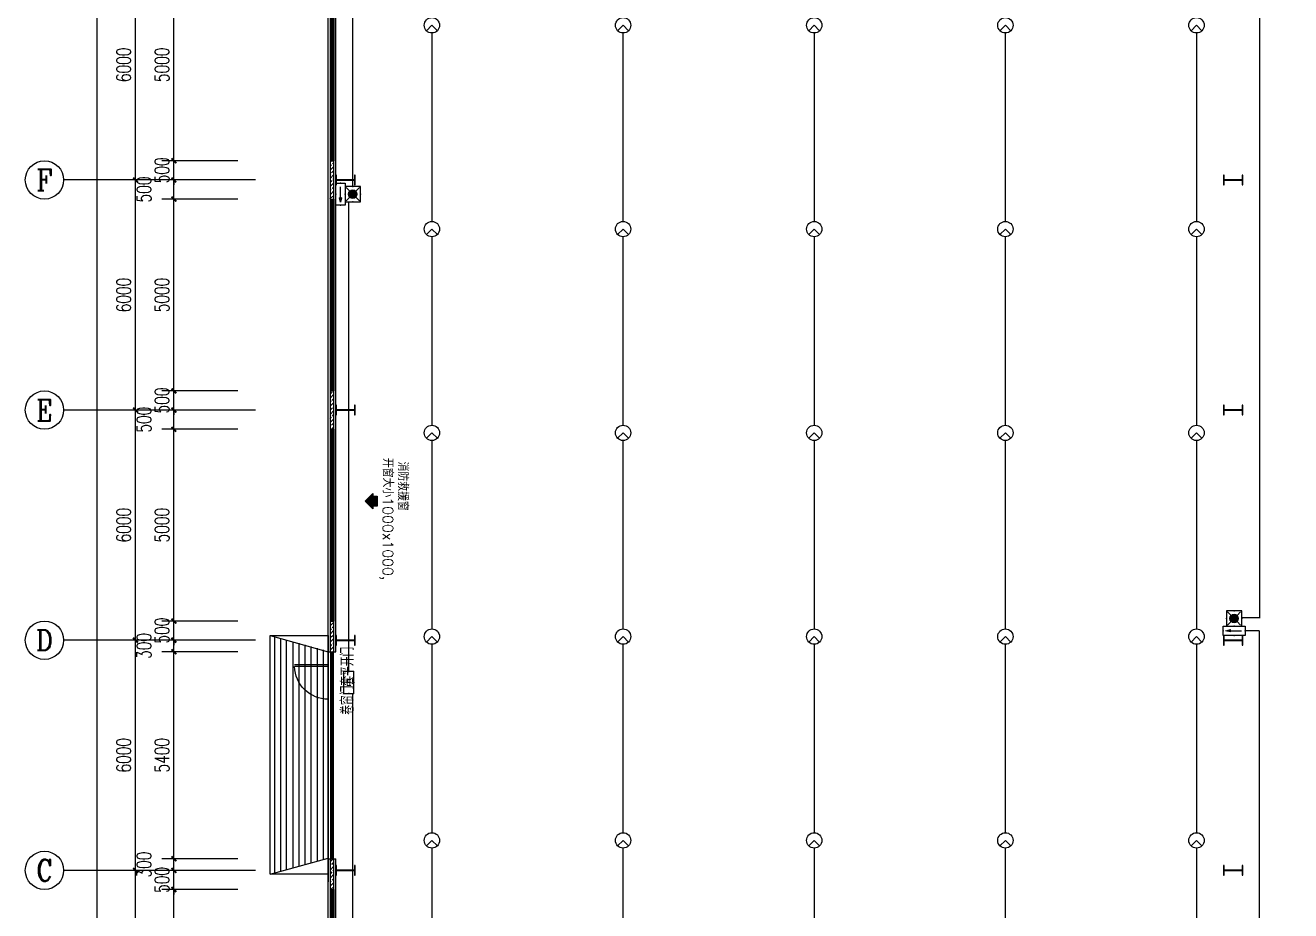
# Model space of a CAD drawing. Extents: x 7651907 to 8255021, y -2490714 to -1144618.
# Drawn here: x 7847983 to 7880983, y -1530222 to -1507140 of the extents above; entities that cross this region are included whole.
import ezdxf
from ezdxf.enums import TextEntityAlignment as Align

# ---------------------------------------------------------------- set-up
doc = ezdxf.new("R2010")
doc.units = 0
doc.header["$LTSCALE"] = 1000
doc.linetypes.add('DASH', pattern=[0.35, 0.25, -0.1])
doc.layers.get('0').update_dxf_attribs({"linetype": 'CONTINUOUS'})
doc.layers.get('Defpoints').update_dxf_attribs({"linetype": 'CONTINUOUS'})
for name, color, linetype in [('001-墙体', 30, 'CONTINUOUS'), ('AXIS', 3, 'CONTINUOUS'), ('AXIS_TEXT', 7, 'CONTINUOUS'), ('EQUIP-照明', 3, 'CONTINUOUS'), ('M_Prof', 2, 'CONTINUOUS'), ('PUB_HATCH', 8, 'CONTINUOUS'), ('PUB_TEXT', 7, 'CONTINUOUS'), ('STAIR', 2, 'CONTINUOUS'), ('WINDOW', 4, 'CONTINUOUS'), ('WINDOW_TEXT', 7, 'CONTINUOUS'), ('WIRE-应急', 5, 'DASH'), ('WIRE-照明', 1, 'CONTINUOUS'), ('墙线', 2, 'CONTINUOUS')]:
    doc.layers.add(name, color=color, linetype=linetype)
doc.styles.add('_TCH_AXIS', font='COMPLEX', dxfattribs={"bigfont": 'GBCBIG'})
doc.styles.add('_TCH_DIM_T3', font='SIMPLEX', dxfattribs={"width": 0.705882, "bigfont": 'GBCBIG'})
doc.styles.add('_TCH_LABEL', font='COMPLEX', dxfattribs={"bigfont": 'GBCBIG'})
doc.styles.add('_TCH_WINDOW', font='SIMPLEX', dxfattribs={"height": 3.5, "bigfont": 'GBCBIG'})
doc.styles.add('_TEL_DIM', font='SIMPLEX', dxfattribs={"width": 0.8, "height": 3.5, "bigfont": 'HZTXT'})
doc.styles.add('COMPLEX', font='COMPLEX')
doc.styles.get("Standard").update_dxf_attribs({"font": 'txt.shx', "width": 0.7, "bigfont": 'TSSDCHN.shx'})
doc.dimstyles.new('_TCH_ARCH&&125', dxfattribs={"dimtxt": 371.875, "dimasz": 125, "dimexe": 312.5, "dimexo": 375, "dimgap": 125, "dimtad": 1, "dimdec": 0, "dimzin": 0, "dimdsep": 46, "dimtxsty": '_TCH_DIM_T3', "dimblk": 'ARCHTICK', "dimcen": 0.09, "dimclrt": 7, "dimazin": 2, "dimtfac": 1, "dimtdec": 0, "dimtix": 1, "dimtmove": 2, "dimatfit": 3, "dimfxl": 0, "dimtolj": 1, "dimtzin": 0, "dimarcsym": 0})
pattern_1 = [(45, (0, 53.85), (-106.06606, 106.06606), []), (45, (52.16, 0), (-106.06606, 106.06606), [59.21055, -33.8346])]

# ---------------------------------------------------------------- blocks, each defined once
blk = doc.blocks.new('sgdgsgsg')
at = {"layer": 'M_Prof'}
for points in [[(7988146, -951026), (7988146, -951276), (7988158, -951276), (7988158, -951154), (7988634, -951154), (7988634, -951276), (7988646, -951276), (7988646, -951026), (7988634, -951026), (7988634, -951148), (7988158, -951148), (7988158, -951026)], [(8011296, -951026), (8011296, -951276), (8011308, -951276), (8011308, -951154), (8011784, -951154), (8011784, -951276), (8011796, -951276), (8011796, -951026), (8011784, -951026), (8011784, -951148), (8011308, -951148), (8011308, -951026)], [(7988146, -957026), (7988146, -957276), (7988158, -957276), (7988158, -957154), (7988634, -957154), (7988634, -957276), (7988646, -957276), (7988646, -957026), (7988634, -957026), (7988634, -957148), (7988158, -957148), (7988158, -957026)], [(8011296, -957026), (8011296, -957276), (8011308, -957276), (8011308, -957154), (8011784, -957154), (8011784, -957276), (8011796, -957276), (8011796, -957026), (8011784, -957026), (8011784, -957148), (8011308, -957148), (8011308, -957026)], [(7988146, -963026), (7988146, -963276), (7988158, -963276), (7988158, -963154), (7988634, -963154), (7988634, -963276), (7988646, -963276), (7988646, -963026), (7988634, -963026), (7988634, -963148), (7988158, -963148), (7988158, -963026)], [(8011296, -963026), (8011296, -963276), (8011308, -963276), (8011308, -963154), (8011784, -963154), (8011784, -963276), (8011796, -963276), (8011796, -963026), (8011784, -963026), (8011784, -963148), (8011308, -963148), (8011308, -963026)], [(7988146, -969026), (7988146, -969276), (7988158, -969276), (7988158, -969154), (7988634, -969154), (7988634, -969276), (7988646, -969276), (7988646, -969026), (7988634, -969026), (7988634, -969148), (7988158, -969148), (7988158, -969026)], [(8011296, -969026), (8011296, -969276), (8011308, -969276), (8011308, -969154), (8011784, -969154), (8011784, -969276), (8011796, -969276), (8011796, -969026), (8011784, -969026), (8011784, -969148), (8011308, -969148), (8011308, -969026)]]:
    blk.add_lwpolyline(points, close=True, dxfattribs=at)
blk = doc.blocks.new('5181895')
h = blk.add_hatch(color=13)
h.dxf.hatch_style = 1
h.paths.add_polyline_path([(-1101987, -147875), (-1102144, -148033), (-1102087, -148033), (-1102087, -148123), (-1101887, -148123), (-1101887, -148033), (-1101829, -148033)])
at = {"color": 13}
blk.add_lwpolyline([(-1101987, -147875), (-1102144, -148033), (-1102087, -148033), (-1102087, -148123), (-1101887, -148123), (-1101887, -148033), (-1101829, -148033), (-1101987, -147875)], close=True, dxfattribs=at)
blk = doc.blocks.new('_AXISO')
blk.add_circle((0, 0), 0.5)
at = {"layer": 'AXIS_TEXT', "style": 'COMPLEX', "width": 1.041667}
blk.add_attdef('A', text='', height=0.56, dxfattribs=at).set_placement((-0.25, -0.28), (0.25, -0.28), align=Align.FIT)
blk = doc.blocks.new('_ArchTick')
at = {"color": 0, "linetype": 'ByBlock', "const_width": 0.4}
blk.add_lwpolyline([(-0.5, -0.5), (0.5, 0.5)], dxfattribs=at)
blk = doc.blocks.new('*D110')
at = {"layer": 'AXIS', "color": 0, "lineweight": -2}
for p, q in [((5625, 93200), (1562, 93200)), ((1875, 8000), (1875, 93200)), ((5625, 8000), (1562, 8000))]:
    blk.add_line(p, q, dxfattribs=at)
at = {"layer": 'Defpoints', "color": 0}
for p in [(1875, 93200), (6000, 93200), (6000, 8000)]:
    blk.add_point(p, dxfattribs=at)
at = {"layer": 'AXIS', "color": 0, "lineweight": -2, "xscale": 125, "yscale": 125, "zscale": 125}
for p, rotation in [((1875, 93200), 90), ((1875, 8000), 270)]:
    blk.add_blockref('_ArchTick', p, dxfattribs=dict(at, rotation=rotation))
at = {"layer": 'AXIS', "color": 7, "insert": (1564, 50600), "char_height": 371.9, "attachment_point": 5, "rotation": 90, "style": '_TCH_DIM_T3'}
blk.add_mtext('\\A1;85200', dxfattribs=at)
blk = doc.blocks.new('*D112')
at = {"layer": 'AXIS', "color": 0, "lineweight": -2}
for p, q in [((5625, 20600), (2562, 20600)), ((2875, 14600), (2875, 20600)), ((5625, 14600), (2562, 14600))]:
    blk.add_line(p, q, dxfattribs=at)
at = {"layer": 'Defpoints', "color": 0}
for p in [(2875, 20600), (6000, 20600), (6000, 14600)]:
    blk.add_point(p, dxfattribs=at)
at = {"layer": 'AXIS', "color": 0, "lineweight": -2, "xscale": 125, "yscale": 125, "zscale": 125}
for p, rotation in [((2875, 20600), 90), ((2875, 14600), 270)]:
    blk.add_blockref('_ArchTick', p, dxfattribs=dict(at, rotation=rotation))
at = {"layer": 'AXIS', "color": 7, "insert": (2564, 17600), "char_height": 371.9, "attachment_point": 5, "rotation": 90, "style": '_TCH_DIM_T3'}
blk.add_mtext('\\A1;6000', dxfattribs=at)
blk = doc.blocks.new('*D113')
at = {"layer": 'AXIS', "color": 0, "lineweight": -2}
for p, q in [((5625, 26600), (2562, 26600)), ((2875, 20600), (2875, 26600)), ((5625, 20600), (2562, 20600))]:
    blk.add_line(p, q, dxfattribs=at)
at = {"layer": 'Defpoints', "color": 0}
for p in [(2875, 26600), (6000, 26600), (6000, 20600)]:
    blk.add_point(p, dxfattribs=at)
at = {"layer": 'AXIS', "color": 0, "lineweight": -2, "xscale": 125, "yscale": 125, "zscale": 125}
for p, rotation in [((2875, 26600), 90), ((2875, 20600), 270)]:
    blk.add_blockref('_ArchTick', p, dxfattribs=dict(at, rotation=rotation))
at = {"layer": 'AXIS', "color": 7, "insert": (2564, 23600), "char_height": 371.9, "attachment_point": 5, "rotation": 90, "style": '_TCH_DIM_T3'}
blk.add_mtext('\\A1;6000', dxfattribs=at)
blk = doc.blocks.new('*D114')
at = {"layer": 'AXIS', "color": 0, "lineweight": -2}
for p, q in [((5625, 32600), (2562, 32600)), ((2875, 26600), (2875, 32600)), ((5625, 26600), (2562, 26600))]:
    blk.add_line(p, q, dxfattribs=at)
at = {"layer": 'Defpoints', "color": 0}
for p in [(2875, 32600), (6000, 32600), (6000, 26600)]:
    blk.add_point(p, dxfattribs=at)
at = {"layer": 'AXIS', "color": 0, "lineweight": -2, "xscale": 125, "yscale": 125, "zscale": 125}
for p, rotation in [((2875, 32600), 90), ((2875, 26600), 270)]:
    blk.add_blockref('_ArchTick', p, dxfattribs=dict(at, rotation=rotation))
at = {"layer": 'AXIS', "color": 7, "insert": (2564, 29600), "char_height": 371.9, "attachment_point": 5, "rotation": 90, "style": '_TCH_DIM_T3'}
blk.add_mtext('\\A1;6000', dxfattribs=at)
blk = doc.blocks.new('*D115')
at = {"layer": 'AXIS', "color": 0, "lineweight": -2}
for p, q in [((5625, 38600), (2562, 38600)), ((2875, 32600), (2875, 38600)), ((5625, 32600), (2562, 32600))]:
    blk.add_line(p, q, dxfattribs=at)
at = {"layer": 'Defpoints', "color": 0}
for p in [(2875, 38600), (6000, 38600), (6000, 32600)]:
    blk.add_point(p, dxfattribs=at)
at = {"layer": 'AXIS', "color": 0, "lineweight": -2, "xscale": 125, "yscale": 125, "zscale": 125}
for p, rotation in [((2875, 38600), 90), ((2875, 32600), 270)]:
    blk.add_blockref('_ArchTick', p, dxfattribs=dict(at, rotation=rotation))
at = {"layer": 'AXIS', "color": 7, "insert": (2564, 35600), "char_height": 371.9, "attachment_point": 5, "rotation": 90, "style": '_TCH_DIM_T3'}
blk.add_mtext('\\A1;6000', dxfattribs=at)
blk = doc.blocks.new('*D116')
at = {"layer": 'AXIS', "color": 0, "lineweight": -2}
for p, q in [((5625, 44600), (2562, 44600)), ((2875, 38600), (2875, 44600)), ((5625, 38600), (2562, 38600))]:
    blk.add_line(p, q, dxfattribs=at)
at = {"layer": 'Defpoints', "color": 0}
for p in [(2875, 44600), (6000, 44600), (6000, 38600)]:
    blk.add_point(p, dxfattribs=at)
at = {"layer": 'AXIS', "color": 0, "lineweight": -2, "xscale": 125, "yscale": 125, "zscale": 125}
for p, rotation in [((2875, 44600), 90), ((2875, 38600), 270)]:
    blk.add_blockref('_ArchTick', p, dxfattribs=dict(at, rotation=rotation))
at = {"layer": 'AXIS', "color": 7, "insert": (2564, 41600), "char_height": 371.9, "attachment_point": 5, "rotation": 90, "style": '_TCH_DIM_T3'}
blk.add_mtext('\\A1;6000', dxfattribs=at)
blk = doc.blocks.new('$DorLib2D$00000213')
at = {"color": 0, "linetype": 'DASH', "const_width": 0.02}
blk.add_lwpolyline([(0.5, 0), (-0.5, 0)], dxfattribs=at)
blk = doc.blocks.new('$TCHSYS$WIN2D')
for p, q in [((-0.5, 0.5), (0.5, 0.5)), ((-0.5, 0.5), (-0.5, -0.5)), ((0.5, 0.5), (0.5, -0.5)), ((0.5, 0.1667), (-0.5, 0.1667)), ((0.5, -0.1667), (-0.5, -0.1667)), ((-0.5, -0.5), (0.5, -0.5))]:
    blk.add_line(p, q)
blk = doc.blocks.new('*D221')
at = {"layer": 'AXIS', "color": 0, "lineweight": -2}
for p, q in [((5539, 44100), (3562, 44100)), ((3875, 39100), (3875, 44100)), ((5539, 39100), (3562, 39100))]:
    blk.add_line(p, q, dxfattribs=at)
at = {"layer": 'Defpoints', "color": 0}
for p in [(3875, 44100), (5914, 44100), (5914, 39100)]:
    blk.add_point(p, dxfattribs=at)
at = {"layer": 'AXIS', "color": 0, "lineweight": -2, "xscale": 125, "yscale": 125, "zscale": 125}
for p, rotation in [((3875, 44100), 90), ((3875, 39100), 270)]:
    blk.add_blockref('_ArchTick', p, dxfattribs=dict(at, rotation=rotation))
at = {"layer": 'AXIS', "color": 7, "insert": (3564, 41600), "char_height": 371.9, "attachment_point": 5, "rotation": 90, "style": '_TCH_DIM_T3'}
blk.add_mtext('\\A1;5000', dxfattribs=at)
blk = doc.blocks.new('*D222')
at = {"layer": 'AXIS', "color": 0, "lineweight": -2}
for p, q in [((5539, 39100), (3562, 39100)), ((3875, 39100), (3875, 39225)), ((3875, 38600), (3875, 39100)), ((5539, 38600), (3562, 38600)), ((3875, 38600), (3875, 38475))]:
    blk.add_line(p, q, dxfattribs=at)
at = {"layer": 'Defpoints', "color": 0}
for p in [(3875, 39100), (5914, 39100), (5914, 38600)]:
    blk.add_point(p, dxfattribs=at)
at = {"layer": 'AXIS', "color": 0, "lineweight": -2, "xscale": 125, "yscale": 125, "zscale": 125}
for p, rotation in [((3875, 39100), 270), ((3875, 38600), 90)]:
    blk.add_blockref('_ArchTick', p, dxfattribs=dict(at, rotation=rotation))
at = {"layer": 'AXIS', "color": 7, "insert": (3564, 38850), "char_height": 371.9, "attachment_point": 5, "rotation": 90, "style": '_TCH_DIM_T3'}
blk.add_mtext('\\A1;500', dxfattribs=at)
blk = doc.blocks.new('*D223')
at = {"layer": 'AXIS', "color": 0, "lineweight": -2}
for p, q in [((5539, 38600), (3562, 38600)), ((3875, 38100), (3875, 38600)), ((5539, 38100), (3562, 38100))]:
    blk.add_line(p, q, dxfattribs=at)
at = {"layer": 'Defpoints', "color": 0}
for p in [(3875, 38600), (5914, 38600), (5914, 38100)]:
    blk.add_point(p, dxfattribs=at)
at = {"layer": 'AXIS', "color": 0, "lineweight": -2, "xscale": 125, "yscale": 125, "zscale": 125}
for p, rotation in [((3875, 38600), 90), ((3875, 38100), 270)]:
    blk.add_blockref('_ArchTick', p, dxfattribs=dict(at, rotation=rotation))
at = {"layer": 'AXIS', "color": 7, "insert": (3094, 38350), "char_height": 371.9, "attachment_point": 5, "rotation": 90, "style": '_TCH_DIM_T3'}
blk.add_mtext('\\A1;500', dxfattribs=at)
blk = doc.blocks.new('*D224')
at = {"layer": 'AXIS', "color": 0, "lineweight": -2}
for p, q in [((5539, 38100), (3562, 38100)), ((3875, 33100), (3875, 38100)), ((5539, 33100), (3562, 33100))]:
    blk.add_line(p, q, dxfattribs=at)
at = {"layer": 'Defpoints', "color": 0}
for p in [(3875, 38100), (5914, 38100), (5914, 33100)]:
    blk.add_point(p, dxfattribs=at)
at = {"layer": 'AXIS', "color": 0, "lineweight": -2, "xscale": 125, "yscale": 125, "zscale": 125}
for p, rotation in [((3875, 38100), 90), ((3875, 33100), 270)]:
    blk.add_blockref('_ArchTick', p, dxfattribs=dict(at, rotation=rotation))
at = {"layer": 'AXIS', "color": 7, "insert": (3564, 35600), "char_height": 371.9, "attachment_point": 5, "rotation": 90, "style": '_TCH_DIM_T3'}
blk.add_mtext('\\A1;5000', dxfattribs=at)
blk = doc.blocks.new('*D225')
at = {"layer": 'AXIS', "color": 0, "lineweight": -2}
for p, q in [((5539, 33100), (3562, 33100)), ((3875, 33100), (3875, 33225)), ((3875, 32600), (3875, 33100)), ((5539, 32600), (3562, 32600)), ((3875, 32600), (3875, 32475))]:
    blk.add_line(p, q, dxfattribs=at)
at = {"layer": 'Defpoints', "color": 0}
for p in [(3875, 33100), (5914, 33100), (5914, 32600)]:
    blk.add_point(p, dxfattribs=at)
at = {"layer": 'AXIS', "color": 0, "lineweight": -2, "xscale": 125, "yscale": 125, "zscale": 125}
for p, rotation in [((3875, 33100), 270), ((3875, 32600), 90)]:
    blk.add_blockref('_ArchTick', p, dxfattribs=dict(at, rotation=rotation))
at = {"layer": 'AXIS', "color": 7, "insert": (3564, 32850), "char_height": 371.9, "attachment_point": 5, "rotation": 90, "style": '_TCH_DIM_T3'}
blk.add_mtext('\\A1;500', dxfattribs=at)
blk = doc.blocks.new('*D226')
at = {"layer": 'AXIS', "color": 0, "lineweight": -2}
for p, q in [((5539, 32600), (3562, 32600)), ((3875, 32100), (3875, 32600)), ((5539, 32100), (3562, 32100))]:
    blk.add_line(p, q, dxfattribs=at)
at = {"layer": 'Defpoints', "color": 0}
for p in [(3875, 32600), (5914, 32600), (5914, 32100)]:
    blk.add_point(p, dxfattribs=at)
at = {"layer": 'AXIS', "color": 0, "lineweight": -2, "xscale": 125, "yscale": 125, "zscale": 125}
for p, rotation in [((3875, 32600), 90), ((3875, 32100), 270)]:
    blk.add_blockref('_ArchTick', p, dxfattribs=dict(at, rotation=rotation))
at = {"layer": 'AXIS', "color": 7, "insert": (3094, 32350), "char_height": 371.9, "attachment_point": 5, "rotation": 90, "style": '_TCH_DIM_T3'}
blk.add_mtext('\\A1;500', dxfattribs=at)
blk = doc.blocks.new('*D227')
at = {"layer": 'AXIS', "color": 0, "lineweight": -2}
for p, q in [((5539, 32100), (3562, 32100)), ((3875, 27100), (3875, 32100)), ((5539, 27100), (3562, 27100))]:
    blk.add_line(p, q, dxfattribs=at)
at = {"layer": 'Defpoints', "color": 0}
for p in [(3875, 32100), (5914, 32100), (5914, 27100)]:
    blk.add_point(p, dxfattribs=at)
at = {"layer": 'AXIS', "color": 0, "lineweight": -2, "xscale": 125, "yscale": 125, "zscale": 125}
for p, rotation in [((3875, 32100), 90), ((3875, 27100), 270)]:
    blk.add_blockref('_ArchTick', p, dxfattribs=dict(at, rotation=rotation))
at = {"layer": 'AXIS', "color": 7, "insert": (3564, 29600), "char_height": 371.9, "attachment_point": 5, "rotation": 90, "style": '_TCH_DIM_T3'}
blk.add_mtext('\\A1;5000', dxfattribs=at)
blk = doc.blocks.new('*D228')
at = {"layer": 'AXIS', "color": 0, "lineweight": -2}
for p, q in [((5539, 27100), (3562, 27100)), ((3875, 27100), (3875, 27225)), ((3875, 26600), (3875, 27100)), ((5539, 26600), (3562, 26600)), ((3875, 26600), (3875, 26475))]:
    blk.add_line(p, q, dxfattribs=at)
at = {"layer": 'Defpoints', "color": 0}
for p in [(3875, 27100), (5914, 27100), (5914, 26600)]:
    blk.add_point(p, dxfattribs=at)
at = {"layer": 'AXIS', "color": 0, "lineweight": -2, "xscale": 125, "yscale": 125, "zscale": 125}
for p, rotation in [((3875, 27100), 270), ((3875, 26600), 90)]:
    blk.add_blockref('_ArchTick', p, dxfattribs=dict(at, rotation=rotation))
at = {"layer": 'AXIS', "color": 7, "insert": (3564, 26850), "char_height": 371.9, "attachment_point": 5, "rotation": 90, "style": '_TCH_DIM_T3'}
blk.add_mtext('\\A1;500', dxfattribs=at)
blk = doc.blocks.new('*D229')
at = {"layer": 'AXIS', "color": 0, "lineweight": -2}
for p, q in [((5539, 26600), (3562, 26600)), ((3875, 26300), (3875, 26600)), ((5539, 26300), (3562, 26300))]:
    blk.add_line(p, q, dxfattribs=at)
at = {"layer": 'Defpoints', "color": 0}
for p in [(3875, 26600), (5914, 26600), (5914, 26300)]:
    blk.add_point(p, dxfattribs=at)
at = {"layer": 'AXIS', "color": 0, "lineweight": -2, "xscale": 125, "yscale": 125, "zscale": 125}
for p, rotation in [((3875, 26600), 90), ((3875, 26300), 270)]:
    blk.add_blockref('_ArchTick', p, dxfattribs=dict(at, rotation=rotation))
at = {"layer": 'AXIS', "color": 7, "insert": (3094, 26450), "char_height": 371.9, "attachment_point": 5, "rotation": 90, "style": '_TCH_DIM_T3'}
blk.add_mtext('\\A1;300', dxfattribs=at)
blk = doc.blocks.new('*D230')
at = {"layer": 'AXIS', "color": 0, "lineweight": -2}
for p, q in [((5539, 26300), (3562, 26300)), ((3875, 20900), (3875, 26300)), ((5539, 20900), (3562, 20900))]:
    blk.add_line(p, q, dxfattribs=at)
at = {"layer": 'Defpoints', "color": 0}
for p in [(3875, 26300), (5914, 26300), (5914, 20900)]:
    blk.add_point(p, dxfattribs=at)
at = {"layer": 'AXIS', "color": 0, "lineweight": -2, "xscale": 125, "yscale": 125, "zscale": 125}
for p, rotation in [((3875, 26300), 90), ((3875, 20900), 270)]:
    blk.add_blockref('_ArchTick', p, dxfattribs=dict(at, rotation=rotation))
at = {"layer": 'AXIS', "color": 7, "insert": (3564, 23600), "char_height": 371.9, "attachment_point": 5, "rotation": 90, "style": '_TCH_DIM_T3'}
blk.add_mtext('\\A1;5400', dxfattribs=at)
blk = doc.blocks.new('*D231')
at = {"layer": 'AXIS', "color": 0, "lineweight": -2}
for p, q in [((5539, 20900), (3562, 20900)), ((3875, 20600), (3875, 20900)), ((5539, 20600), (3562, 20600))]:
    blk.add_line(p, q, dxfattribs=at)
at = {"layer": 'Defpoints', "color": 0}
for p in [(3875, 20900), (5914, 20900), (5914, 20600)]:
    blk.add_point(p, dxfattribs=at)
at = {"layer": 'AXIS', "color": 0, "lineweight": -2, "xscale": 125, "yscale": 125, "zscale": 125}
for p, rotation in [((3875, 20900), 90), ((3875, 20600), 270)]:
    blk.add_blockref('_ArchTick', p, dxfattribs=dict(at, rotation=rotation))
at = {"layer": 'AXIS', "color": 7, "insert": (3094, 20750), "char_height": 371.9, "attachment_point": 5, "rotation": 90, "style": '_TCH_DIM_T3'}
blk.add_mtext('\\A1;300', dxfattribs=at)
blk = doc.blocks.new('*D232')
at = {"layer": 'AXIS', "color": 0, "lineweight": -2}
for p, q in [((5539, 20600), (3562, 20600)), ((3875, 20600), (3875, 20725)), ((3875, 20100), (3875, 20600)), ((5539, 20100), (3562, 20100)), ((3875, 20100), (3875, 19975))]:
    blk.add_line(p, q, dxfattribs=at)
at = {"layer": 'Defpoints', "color": 0}
for p in [(3875, 20600), (5914, 20600), (5914, 20100)]:
    blk.add_point(p, dxfattribs=at)
at = {"layer": 'AXIS', "color": 0, "lineweight": -2, "xscale": 125, "yscale": 125, "zscale": 125}
for p, rotation in [((3875, 20600), 270), ((3875, 20100), 90)]:
    blk.add_blockref('_ArchTick', p, dxfattribs=dict(at, rotation=rotation))
at = {"layer": 'AXIS', "color": 7, "insert": (3564, 20350), "char_height": 371.9, "attachment_point": 5, "rotation": 90, "style": '_TCH_DIM_T3'}
blk.add_mtext('\\A1;500', dxfattribs=at)
blk = doc.blocks.new('*D233')
at = {"layer": 'AXIS', "color": 0, "lineweight": -2}
for p, q in [((5539, 20100), (3562, 20100)), ((3875, 15100), (3875, 20100)), ((5539, 15100), (3562, 15100))]:
    blk.add_line(p, q, dxfattribs=at)
at = {"layer": 'Defpoints', "color": 0}
for p in [(3875, 20100), (5914, 20100), (5914, 15100)]:
    blk.add_point(p, dxfattribs=at)
at = {"layer": 'AXIS', "color": 0, "lineweight": -2, "xscale": 125, "yscale": 125, "zscale": 125}
for p, rotation in [((3875, 20100), 90), ((3875, 15100), 270)]:
    blk.add_blockref('_ArchTick', p, dxfattribs=dict(at, rotation=rotation))
at = {"layer": 'AXIS', "color": 7, "insert": (3564, 17600), "char_height": 371.9, "attachment_point": 5, "rotation": 90, "style": '_TCH_DIM_T3'}
blk.add_mtext('\\A1;5000', dxfattribs=at)
blk = doc.blocks.new('$equip$00001176')
for q in [(-0.354, -0.354), (0.354, -0.354)]:
    blk.add_line((0, 0), q)
blk.add_circle((0, 0), 0.5)
at = {"style": '_TCH_LABEL', "flags": 9}
blk.add_attdef('A', (0, 0), '', height=0.00002, dxfattribs=at)
blk = doc.blocks.new('$equip$00002534')
for p, q in [((-0.72, 0.66), (-0.72, 0)), ((0.72, 0.66), (-0.72, 0.66)), ((-0.72, 0), (0.72, 0)), ((0.72, 0), (0.72, 0.66))]:
    blk.add_line(p, q)
at = {"const_width": 0.05}
blk.add_lwpolyline([(-0.72, 0.66), (-0.72, 0), (0.72, 0), (0.72, 0.66), (-0.72, 0.66), (-0.72, 0)], dxfattribs=at)
for p in [(-0.72, 0.33), (0, 0.66), (0, 0), (0.72, 0.33)]:
    blk.add_point(p)
at = {"color": 7, "style": '_TEL_DIM'}
blk.add_attdef('$TEXT$', text='', height=0.4, dxfattribs=at).set_placement((0, 0.33), align=Align.MIDDLE_CENTER)
at = {"color": 7, "style": '_TEL_DIM', "flags": 1}
blk.add_attdef('A', text='', height=0.00002, dxfattribs=at).set_placement((0, 0), align=Align.MIDDLE_CENTER)
blk = doc.blocks.new('$equip$00002604')
blk.add_hatch(color=256).paths.add_polyline_path([(0.275, 0.5, 1), (-0.274, 0.5, 1)])
for p, q in [((-0.429, 0.929), (-0.194, 0.694)), ((0.194, 0.694), (0.429, 0.929)), ((-0.429, 0.071), (-0.194, 0.306)), ((0.194, 0.306), (0.429, 0.071))]:
    blk.add_line(p, q)
at = {"const_width": 0.03}
blk.add_lwpolyline([(-0.5, 1), (-0.5, 0), (0.5, 0), (0.5, 1), (-0.5, 1), (-0.5, 0)], dxfattribs=at)
blk.add_lwpolyline([(-0.5, 1), (-0.5, 0), (0.5, 0), (0.5, 1)], close=True)
blk.add_circle((0, 0.5), 0.275)
for p in [(0, 1), (-0.5, 0.5), (0, 0), (0.5, 0.5)]:
    blk.add_point(p)
at = {"color": 7, "style": '_TEL_DIM', "flags": 1}
blk.add_attdef('A', text='', height=0.000025, dxfattribs=at).set_placement((0, 0), align=Align.MIDDLE_CENTER)
blk = doc.blocks.new('$equip$00002541')
blk.add_hatch(color=256).paths.add_polyline_path([(-0.24, 0.372), (-0.528, 0.3), (-0.24, 0.228)])
for p, q in [((-0.72, 0.6), (-0.72, 0)), ((0.72, 0.6), (-0.72, 0.6)), ((-0.72, 0), (0.72, 0)), ((-0.24, 0.372), (-0.528, 0.3)), ((-0.528, 0.3), (-0.24, 0.228)), ((-0.24, 0.372), (-0.24, 0.228)), ((0.72, 0), (0.72, 0.6))]:
    blk.add_line(p, q)
at = {"color": 7}
blk.add_line((-0.48, 0.3), (0.48, 0.3), dxfattribs=at)
at = {"const_width": 0.0375}
blk.add_lwpolyline([(-0.72, 0.6), (-0.72, 0), (0.72, 0), (0.72, 0.6), (-0.72, 0.6), (-0.72, 0)], dxfattribs=at)
for p in [(-0.72, 0.3), (0, 0.6), (0, 0), (0.72, 0.3)]:
    blk.add_point(p)
at = {"color": 7, "style": '_TEL_DIM', "flags": 1}
blk.add_attdef('A', text='', height=0.00002, dxfattribs=at).set_placement((0, 0), align=Align.MIDDLE_CENTER)
blk = doc.blocks.new('A$C0DF00DDE')
at = {"layer": 'PUB_HATCH'}
h = blk.add_hatch(dxfattribs=at)
h.set_pattern_fill('天然石材', color=256, scale=30, style=0)
h.set_pattern_definition(pattern_1)
h.paths.add_polyline_path([(8050, 38100), (8050, 39100), (7950, 39100), (7950, 38100)])
h = blk.add_hatch(dxfattribs=at)
h.set_pattern_fill('天然石材', color=256, scale=30, style=0)
h.set_pattern_definition(pattern_1)
h.paths.add_polyline_path([(8050, 32100), (8050, 33100), (7950, 33100), (7950, 32100)])
h = blk.add_hatch(dxfattribs=at)
h.set_pattern_fill('天然石材', color=256, scale=30, style=0)
h.set_pattern_definition(pattern_1)
h.paths.add_polyline_path([(8050, 26299.9), (8050, 27100), (7950, 27100), (7950, 26299.9)])
h = blk.add_hatch(dxfattribs=at)
h.set_pattern_fill('天然石材', color=256, scale=30, style=0)
h.set_pattern_definition(pattern_1)
h.paths.add_polyline_path([(8050, 20100), (8050, 20900), (7950, 20900), (7950, 20100)])
at = {"layer": '001-墙体', "color": 54}
for p, q in [((8050, 39100), (7950, 39100)), ((7950, 39100), (7950, 38100)), ((8050, 38100), (8050, 39100)), ((7950, 38100), (8050, 38100)), ((8050, 33100), (7950, 33100)), ((7950, 33100), (7950, 32100)), ((8050, 32100), (8050, 33100)), ((7950, 32100), (8050, 32100)), ((8050, 27100), (7950, 27100)), ((7950, 27100), (7950, 26299.9)), ((8050, 26299.9), (8050, 27100)), ((7950, 26299.9), (8050, 26299.9)), ((8050, 20900), (7950, 20900)), ((7950, 20900), (7950, 20100)), ((8050, 20100), (8050, 20900)), ((7950, 20100), (8050, 20100))]:
    blk.add_line(p, q, dxfattribs=at)
at = {"layer": '001-墙体'}
blk.add_line((7900, 26299.9), (8100, 26299.9), dxfattribs=at)
blk.add_lwpolyline([(7900, 93300), (78100, 93300), (78100, 7900), (7900, 7900)], close=True, dxfattribs=at)
for points in [[(8100, 26299.9), (8100, 74900)], [(7900, 26299.9), (8100, 26299.9)], [(7900, 20900), (8100, 20900)], [(20050, 8100), (8100, 8100), (8100, 20900)]]:
    blk.add_lwpolyline(points, dxfattribs=at)
at = {"layer": 'AXIS'}
for p, q in [((6000, 38600), (1000, 38600)), ((6000, 32600), (1000, 32600)), ((6000, 26600), (1000, 26600)), ((6000, 20600), (1000, 20600))]:
    blk.add_line(p, q, dxfattribs=at)
at = {"layer": 'STAIR', "color": 252}
for p, q in [((6506.6, 20533.4), (6506.6, 26687.1)), ((6665.3, 20577.5), (6665.3, 26644.1)), ((6809.7, 20617.6), (6809.7, 26605.1)), ((6982.5, 20665.5), (6982.5, 26562.1)), ((7141.2, 20709.5), (7141.2, 26519.2)), ((7300, 20753.6), (7300, 26476.3)), ((7458.7, 20797.6), (7458.7, 26433.4)), ((7617.5, 20841.6), (7617.5, 26390.4)), ((7776.2, 20885.7), (7776.2, 26347.5))]:
    blk.add_line(p, q, dxfattribs=at)
at = {"layer": 'WINDOW', "extrusion": (0, 0, -1)}
for p, q in [((7900, 25961.2), (7022.5, 25961.2)), ((7900, 25916.2), (7022.5, 25916.2))]:
    blk.add_line(p, q, dxfattribs=at)
blk.add_arc((-7900, 25938.7), 877.5, 270, 358.53072, dxfattribs=at)
at = {"layer": '墙线', "ltscale": 100}
for p, q in [((6386, 26719.7), (7900, 26299.7)), ((7900, 26719.7), (7900, 20300)), ((6386, 20500), (7900, 20920))]:
    blk.add_line(p, q, dxfattribs=at)
blk.add_lwpolyline([(7900, 20500), (6386, 20500), (6386, 26719.7), (7900, 26719.7)], dxfattribs=at)
blk.add_blockref('sgdgsgsg', (-7980045.8, 989751))
at = {"xscale": -1.279999999998836, "yscale": 1.279999999998836, "zscale": 1.279999999998836, "rotation": 90}
blk.add_blockref('5181895', (-180418.8, -1380317.1), dxfattribs=at)
at = {"layer": 'AXIS'}
ref = blk.add_blockref('_AXISO', (500, 38600), dxfattribs=dict(at, xscale=1000, yscale=1000, zscale=1000))
ref.add_attrib('A', 'F', dxfattribs={"layer": 'AXIS_TEXT', "ltscale": 100, "height": 556.8, "style": '_TCH_AXIS'}).set_placement((287.9, 38321.6), (712.1, 38321.6), align=Align.FIT)
ref = blk.add_blockref('_AXISO', (500, 32600), dxfattribs=dict(at, xscale=1000, yscale=1000, zscale=1000))
ref.add_attrib('A', 'E', dxfattribs={"layer": 'AXIS_TEXT', "ltscale": 100, "height": 556.8, "style": '_TCH_AXIS'}).set_placement((287.9, 32321.6), (712.1, 32321.6), align=Align.FIT)
ref = blk.add_blockref('_AXISO', (500, 26600), dxfattribs=dict(at, xscale=1000, yscale=1000, zscale=1000))
ref.add_attrib('A', 'D', dxfattribs={"layer": 'AXIS_TEXT', "ltscale": 100, "height": 544.1, "style": '_TCH_AXIS'}).set_placement((279.8, 26328), (720.2, 26328), align=Align.FIT)
ref = blk.add_blockref('_AXISO', (500, 20600), dxfattribs=dict(at, xscale=1000, yscale=1000, zscale=1000))
ref.add_attrib('A', 'C', dxfattribs={"layer": 'AXIS_TEXT', "ltscale": 100, "height": 569.6, "style": '_TCH_AXIS'}).set_placement((296.6, 20315.2), (703.4, 20315.2), align=Align.FIT)
at = {"layer": 'WINDOW', "rotation": 90}
for name, p, xscale, yscale, zscale in [('$TCHSYS$WIN2D', (8000, 41600), -5000, 100, -5000), ('$TCHSYS$WIN2D', (8000, 35600), -5000, 100, -5000), ('$TCHSYS$WIN2D', (8000, 29600), -5000, 100, -5000), ('$DorLib2D$00000213', (8000, 23600), 5399.915099699516, 5399.915099699516, 5399.915099699516), ('$TCHSYS$WIN2D', (8000, 17600), -5000, 100, -5000)]:
    blk.add_blockref(name, p, dxfattribs=dict(at, xscale=xscale, yscale=yscale, zscale=zscale))
at = {"layer": 'PUB_TEXT', "color": 1}
for s, height, p in [('开窗大小1000x1000,', 270.071, (9322.7, 31352.7)), ('消防救援窗', 270.07, (9715.7, 31257.3))]:
    blk.add_text(s, height=height, rotation=270, dxfattribs=at).set_placement(p)
at = {"layer": 'WINDOW_TEXT', "style": '_TCH_WINDOW'}
blk.add_text('卷帘门套平开门', height=337.59, rotation=90, dxfattribs=at).set_placement((8566.4, 24657.5))
at = {"layer": 'AXIS'}
for p1, p2, distance, picture, middle in [((6000, 8000), (6000, 93200), 4125, '*D110', (1564.1, 50600)), ((6000, 38600), (6000, 44600), 3125, '*D116', (2564.1, 41600)), ((5914.2, 39100), (5914.2, 44100), 2039.2, '*D221', (3564.1, 41600)), ((5914.2, 38600), (5914.2, 39100), 2039.2, '*D222', (3564.1, 38850)), ((6000, 32600), (6000, 38600), 3125, '*D115', (2564.1, 35600)), ((5914.2, 33100), (5914.2, 38100), 2039.2, '*D224', (3564.1, 35600)), ((5914.2, 32600), (5914.2, 33100), 2039.2, '*D225', (3564.1, 32850)), ((6000, 26600), (6000, 32600), 3125, '*D114', (2564.1, 29600)), ((5914.2, 27100), (5914.2, 32100), 2039.2, '*D227', (3564.1, 29600)), ((5914.2, 26600), (5914.2, 27100), 2039.2, '*D228', (3564.1, 26850)), ((6000, 20600), (6000, 26600), 3125, '*D113', (2564.1, 23600)), ((5914.2, 20900), (5914.2, 26299.9), 2039.2, '*D230', (3564.1, 23600)), ((6000, 14600), (6000, 20600), 3125, '*D112', (2564.1, 17600)), ((5914.2, 20100), (5914.2, 20600), 2039.2, '*D232', (3564.1, 20350)), ((5914.2, 15100), (5914.2, 20100), 2039.2, '*D233', (3564.1, 17600))]:
    dim = blk.add_aligned_dim(p1=p1, p2=p2, distance=distance, dimstyle='_TCH_ARCH&&125', dxfattribs=at)
    dim.commit()
    dim.dimension.update_dxf_attribs({"geometry": picture, "text_midpoint": middle})
for base, p1, p2, picture, middle in [((3875, 38600), (5914.2, 38100), (5914.2, 38600), '*D223', (3093.7, 38350)), ((3875, 32600), (5914.2, 32100), (5914.2, 32600), '*D226', (3093.7, 32350)), ((3875, 26600), (5914.2, 26299.9), (5914.2, 26600), '*D229', (3093.7, 26450)), ((3875, 20900), (5914.2, 20600), (5914.2, 20900), '*D231', (3093.7, 20750))]:
    dim = blk.add_linear_dim(base=base, p1=p1, p2=p2, angle=90, dimstyle='_TCH_ARCH&&125', dxfattribs=at)
    dim.commit()
    dim.dimension.update_dxf_attribs({"geometry": picture, "text_midpoint": middle, "dimtype": 161})

msp = doc.modelspace()

# ---------------------------------------------------------------- linework, layer by layer
at = {"layer": 'WIRE-应急', "color": 4, "linetype": 'DASH', "const_width": 35}
for points in [[(7856523.2, -1511341.5), (7856523.2, -1487045.5)], [(7880175.7, -1522604.2), (7880175.7, -1499426.8)], [(7856417.6, -1523986.2), (7856417.6, -1511741.5)], [(7880179.6, -1522586.6), (7879706.8, -1522586.6)], [(7880164.1, -1522924.2), (7879794.8, -1522924.2)], [(7880164.1, -1539910.4), (7880164.1, -1522924.2)], [(7856523.2, -1536083.3), (7856523.2, -1524572.8)]]:
    msp.add_lwpolyline(points, dxfattribs=at)
at = {"layer": 'WIRE-照明', "color": 4, "linetype": 'Continuous', "const_width": 35}
for points in [[(7858587.6, -1512252.2), (7858587.6, -1507339.7)], [(7863572.5, -1512252.2), (7863572.5, -1507339.7)], [(7868557.3, -1512252.2), (7868557.3, -1507339.7)], [(7873542.2, -1512252.2), (7873542.2, -1507339.7)], [(7878527.1, -1512252.2), (7878527.1, -1507339.7)], [(7858587.6, -1517564.7), (7858587.6, -1512652.2)], [(7863572.5, -1517564.7), (7863572.5, -1512652.2)], [(7868557.3, -1517564.7), (7868557.3, -1512652.2)], [(7873542.2, -1517564.7), (7873542.2, -1512652.2)], [(7878527.1, -1517564.7), (7878527.1, -1512652.2)], [(7858587.6, -1522877.2), (7858587.6, -1517964.7)], [(7863572.5, -1522877.2), (7863572.5, -1517964.7)], [(7868557.3, -1522877.2), (7868557.3, -1517964.7)], [(7873542.2, -1522877.2), (7873542.2, -1517964.7)], [(7878527.1, -1522877.2), (7878527.1, -1517964.7)], [(7858587.6, -1528189.7), (7858587.6, -1523277.2)], [(7863572.5, -1528189.7), (7863572.5, -1523277.2)], [(7868557.3, -1528189.7), (7868557.3, -1523277.2)], [(7873542.2, -1528189.7), (7873542.2, -1523277.2)], [(7878527.1, -1528189.7), (7878527.1, -1523277.2)], [(7858587.6, -1533502.2), (7858587.6, -1528589.7)], [(7863572.5, -1533502.2), (7863572.5, -1528589.7)], [(7868557.3, -1533502.2), (7868557.3, -1528589.7)], [(7873542.2, -1533502.2), (7873542.2, -1528589.7)], [(7878527.1, -1533502.2), (7878527.1, -1528589.7)]]:
    msp.add_lwpolyline(points, dxfattribs=at)

# ---------------------------------------------------------------- block references
at = {"ltscale": 100}
msp.add_blockref('A$C0DF00DDE', (7847983.2, -1549771), dxfattribs=at)
at = {"layer": 'EQUIP-照明', "color": 4, "ltscale": 100, "xscale": 400, "yscale": 400, "zscale": 400}
for name, p in [('$equip$00001176', (7858587.6, -1507139.7)), ('$equip$00001176', (7863572.5, -1507139.7)), ('$equip$00001176', (7868557.3, -1507139.7)), ('$equip$00001176', (7873542.2, -1507139.7)), ('$equip$00001176', (7878527.1, -1507139.7)), ('$equip$00002604', (7856523.2, -1511741.5)), ('$equip$00001176', (7858587.6, -1512452.2)), ('$equip$00001176', (7863572.5, -1512452.2)), ('$equip$00001176', (7868557.3, -1512452.2)), ('$equip$00001176', (7873542.2, -1512452.2)), ('$equip$00001176', (7878527.1, -1512452.2)), ('$equip$00001176', (7858587.6, -1517764.7)), ('$equip$00001176', (7863572.5, -1517764.7)), ('$equip$00001176', (7868557.3, -1517764.7)), ('$equip$00001176', (7873542.2, -1517764.7)), ('$equip$00001176', (7878527.1, -1517764.7)), ('$equip$00001176', (7858587.6, -1523077.2)), ('$equip$00001176', (7863572.5, -1523077.2)), ('$equip$00001176', (7868557.3, -1523077.2)), ('$equip$00001176', (7873542.2, -1523077.2)), ('$equip$00001176', (7878527.1, -1523077.2)), ('$equip$00001176', (7858587.6, -1528389.7)), ('$equip$00001176', (7863572.5, -1528389.7)), ('$equip$00001176', (7868557.3, -1528389.7)), ('$equip$00001176', (7873542.2, -1528389.7)), ('$equip$00001176', (7878527.1, -1528389.7))]:
    msp.add_blockref(name, p, dxfattribs=at)
at = {"layer": 'EQUIP-照明', "color": 4, "ltscale": 100, "yscale": 400, "zscale": 400}
for name, p, xscale, rotation in [('$equip$00002541', (7856083.2, -1511541.5), -400, 270), ('$equip$00002604', (7879506.8, -1522404.2), 400, 180), ('$equip$00002541', (7879506.8, -1522804.2), -400, 180)]:
    msp.add_blockref(name, p, dxfattribs=dict(at, xscale=xscale, rotation=rotation))
at = {"layer": 'EQUIP-照明', "color": 4, "ltscale": 100}
ref = msp.add_blockref('$equip$00002534', (7856549.6, -1524274.2), dxfattribs=dict(at, xscale=400, yscale=400, zscale=400, rotation=90))
ref.add_attrib('$TEXT$', 'E', dxfattribs={"layer": '0', "color": 7, "height": 160, "style": '_TEL_DIM'}).set_placement((7856417.6, -1524274.2), align=Align.MIDDLE_CENTER)

doc.saveas('drawing.dxf')
